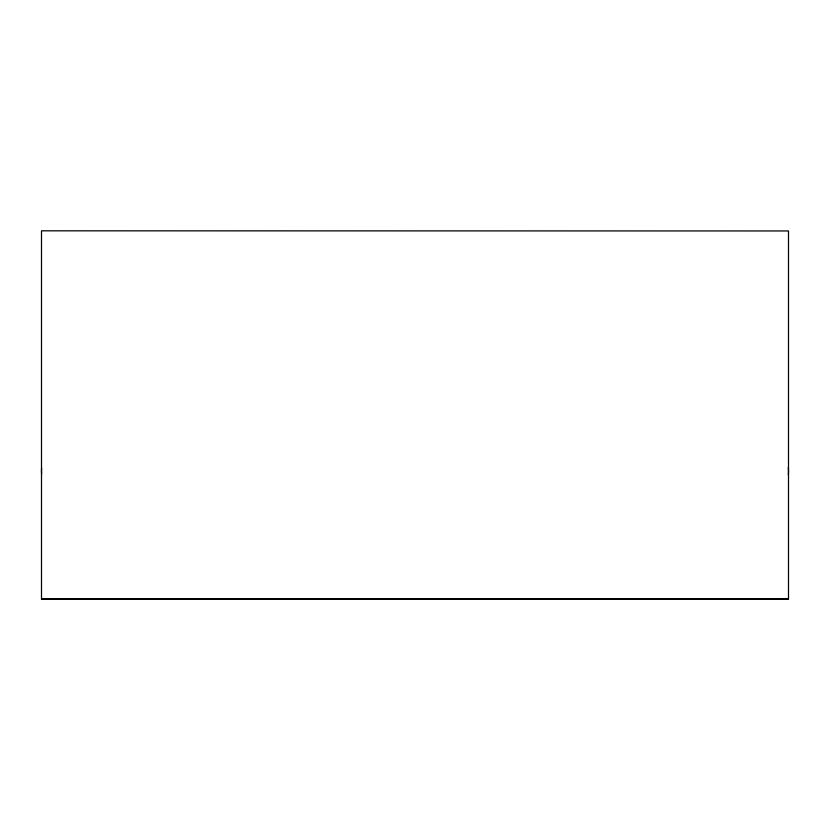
<?xml version="1.0" encoding="UTF-8"?>
<svg xmlns="http://www.w3.org/2000/svg" width="830" height="830" viewBox="0 0 830 830"><rect width="100%" height="100%" fill="white"/><g stroke="black" fill="none" stroke-linecap="round" stroke-linejoin="round"><path stroke-width="1.25" d="M608.525 598.897L788.5 598.617L41.5 599.177L41.5 230.823L788.5 230.958L788.5 599.177L41.5 599.177L483.496 598.845M788.5 598.617L428.55 599.177L401.45 598.617M72.075 599.125L370.875 598.897M757.925 599.125L655.212 598.98M370.875 599.125L268.163 598.98M41.635 474.075A31.748 31.748 0 0 1 41.624 468.162M788.303 467.612A31.748 31.748 0 0 1 788.303 474.708"/></g></svg>
